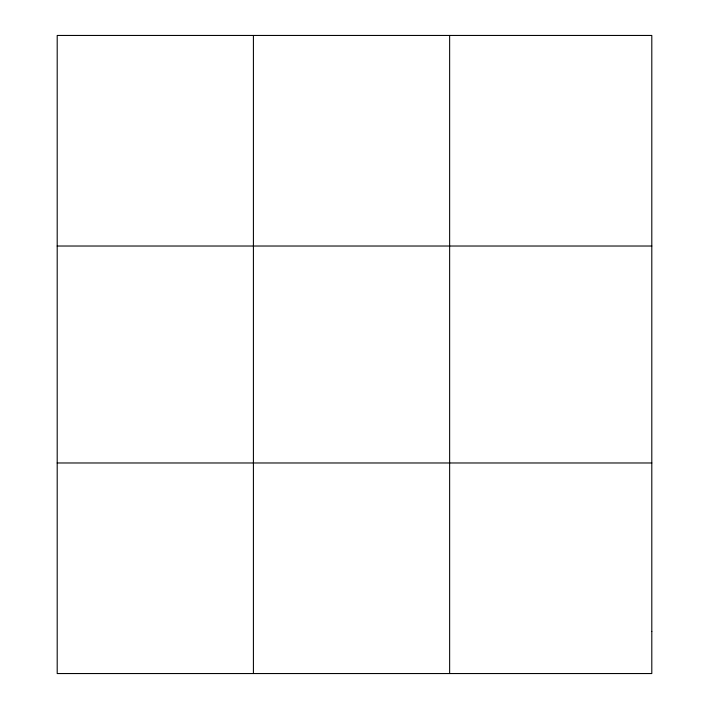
<?xml version="1.0" encoding="UTF-8"?>
<svg xmlns="http://www.w3.org/2000/svg" width="709" height="709" viewBox="0 0 709 709"><rect width="100%" height="100%" fill="white"/><g stroke="black" fill="none" stroke-linecap="round" stroke-linejoin="round"><path stroke-width="1.06" d="M253.414 673.55L253.414 35.45M449.639 673.55L449.639 35.45M57.199 246.023L651.801 246.023M57.199 462.977L651.801 462.977M651.801 631.435L651.801 673.55L57.199 673.55L57.199 35.45L651.801 35.45L651.801 631.435"/></g></svg>
